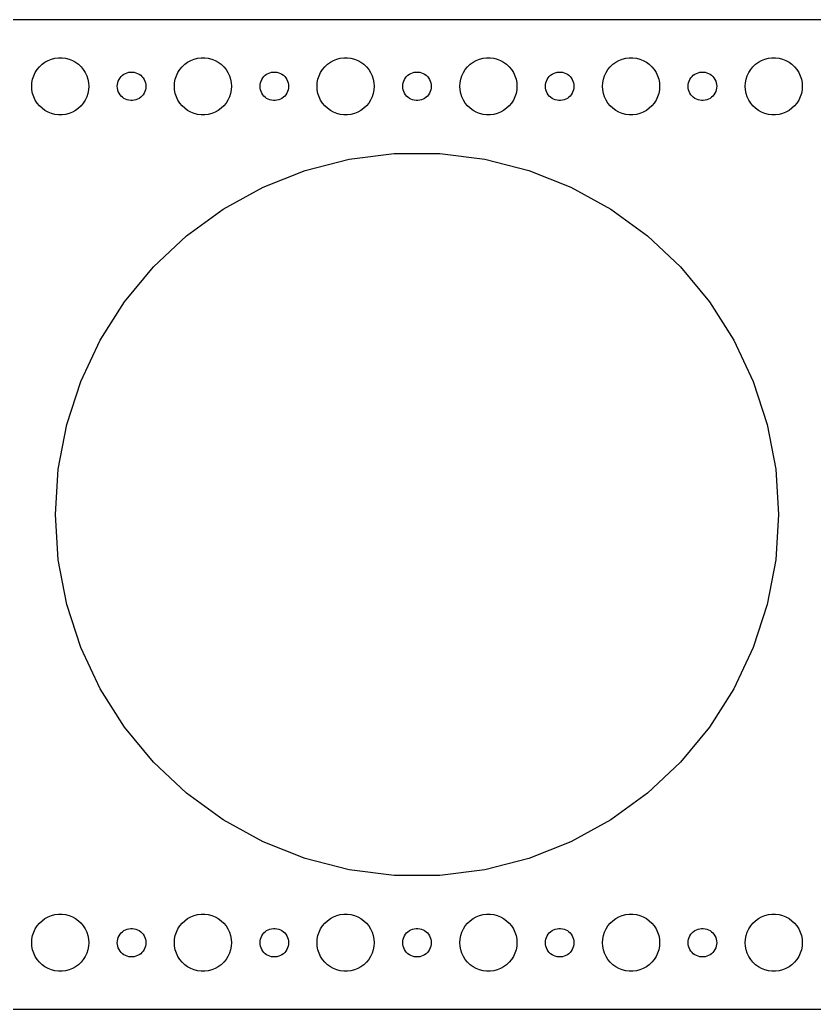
# Model space of a CAD drawing. Header units: metres. Extents: x -210 to 210, y -52 to 52.
# Drawn here: x -41.8 to 41.8, y -52 to 52 of the extents above; entities that cross this region are included whole.
import ezdxf

# ---------------------------------------------------------------- set-up
doc = ezdxf.new("R2010")
doc.units = ezdxf.units.M

msp = doc.modelspace()

# ---------------------------------------------------------------- linework, layer by layer
for p, q in [((204.814, 51.9901), (-204.814, 51.9901)), ((-38.7773, 47.7145), (-38.427, 47.8532)), ((-38.427, 47.8532), (-38.0621, 47.9469)), ((-38.0621, 47.9469), (-37.6884, 47.9941)), ((-37.6884, 47.9941), (-37.3116, 47.9941)), ((-37.3116, 47.9941), (-36.9379, 47.9469)), ((-36.9379, 47.9469), (-36.5729, 47.8532)), ((-36.5729, 47.8532), (-36.2227, 47.7145)), ((-23.7773, 47.7145), (-23.427, 47.8532)), ((-23.427, 47.8532), (-23.0621, 47.9469)), ((-23.0621, 47.9469), (-22.6884, 47.9941)), ((-22.6884, 47.9941), (-22.3116, 47.9941)), ((-22.3116, 47.9941), (-21.9379, 47.9469)), ((-21.9379, 47.9469), (-21.5729, 47.8532)), ((-21.5729, 47.8532), (-21.2227, 47.7145)), ((-8.77733, 47.7145), (-8.42705, 47.8532)), ((-8.42705, 47.8532), (-8.06213, 47.9469)), ((-8.06213, 47.9469), (-7.68837, 47.9941)), ((-7.68837, 47.9941), (-7.31161, 47.9941)), ((-7.31161, 47.9941), (-6.93785, 47.9469)), ((-6.93785, 47.9469), (-6.57294, 47.8532)), ((-6.57294, 47.8532), (-6.22266, 47.7145)), ((6.22266, 47.7145), (6.57294, 47.8532)), ((6.57294, 47.8532), (6.93785, 47.9469)), ((6.93785, 47.9469), (7.31161, 47.9941)), ((7.31161, 47.9941), (7.68837, 47.9941)), ((7.68837, 47.9941), (8.06213, 47.9469)), ((8.06213, 47.9469), (8.42705, 47.8532)), ((8.42705, 47.8532), (8.77733, 47.7145)), ((21.2227, 47.7145), (21.5729, 47.8532)), ((21.5729, 47.8532), (21.9379, 47.9469)), ((21.9379, 47.9469), (22.3116, 47.9941)), ((22.3116, 47.9941), (22.6884, 47.9941)), ((22.6884, 47.9941), (23.0621, 47.9469)), ((23.0621, 47.9469), (23.427, 47.8532)), ((23.427, 47.8532), (23.7773, 47.7145)), ((36.2227, 47.7145), (36.5729, 47.8532)), ((36.5729, 47.8532), (36.9379, 47.9469)), ((36.9379, 47.9469), (37.3116, 47.9941)), ((37.3116, 47.9941), (37.6884, 47.9941)), ((37.6884, 47.9941), (38.0621, 47.9469)), ((38.0621, 47.9469), (38.427, 47.8532)), ((38.427, 47.8532), (38.7773, 47.7145)), ((-39.927, 46.7634), (-39.6869, 47.0536)), ((-39.6869, 47.0536), (-39.4123, 47.3115)), ((-39.4123, 47.3115), (-39.1075, 47.533)), ((-39.1075, 47.533), (-38.7773, 47.7145)), ((-36.2227, 47.7145), (-35.8925, 47.533)), ((-35.8925, 47.533), (-35.5877, 47.3115)), ((-35.5877, 47.3115), (-35.3131, 47.0536)), ((-35.3131, 47.0536), (-35.0729, 46.7634)), ((-24.927, 46.7634), (-24.6869, 47.0536)), ((-24.6869, 47.0536), (-24.4123, 47.3115)), ((-24.4123, 47.3115), (-24.1075, 47.533)), ((-24.1075, 47.533), (-23.7773, 47.7145)), ((-21.2227, 47.7145), (-20.8925, 47.533)), ((-20.8925, 47.533), (-20.5877, 47.3115)), ((-20.5877, 47.3115), (-20.3131, 47.0536)), ((-20.3131, 47.0536), (-20.0729, 46.7634)), ((-9.92705, 46.7634), (-9.6869, 47.0536)), ((-9.6869, 47.0536), (-9.41226, 47.3115)), ((-9.41226, 47.3115), (-9.10747, 47.533)), ((-9.10747, 47.533), (-8.77733, 47.7145)), ((-6.22266, 47.7145), (-5.89252, 47.533)), ((-5.89252, 47.533), (-5.58772, 47.3115)), ((-5.58772, 47.3115), (-5.31308, 47.0536)), ((-5.31308, 47.0536), (-5.07294, 46.7634)), ((5.07294, 46.7634), (5.31308, 47.0536)), ((5.31308, 47.0536), (5.58772, 47.3115)), ((5.58772, 47.3115), (5.89252, 47.533)), ((5.89252, 47.533), (6.22266, 47.7145)), ((8.77733, 47.7145), (9.10747, 47.533)), ((9.10747, 47.533), (9.41226, 47.3115)), ((9.41226, 47.3115), (9.6869, 47.0536)), ((9.6869, 47.0536), (9.92705, 46.7634)), ((20.0729, 46.7634), (20.3131, 47.0536)), ((20.3131, 47.0536), (20.5877, 47.3115)), ((20.5877, 47.3115), (20.8925, 47.533)), ((20.8925, 47.533), (21.2227, 47.7145)), ((23.7773, 47.7145), (24.1075, 47.533)), ((24.1075, 47.533), (24.4123, 47.3115)), ((24.4123, 47.3115), (24.6869, 47.0536)), ((24.6869, 47.0536), (24.927, 46.7634)), ((35.0729, 46.7634), (35.3131, 47.0536)), ((35.3131, 47.0536), (35.5877, 47.3115)), ((35.5877, 47.3115), (35.8925, 47.533)), ((35.8925, 47.533), (36.2227, 47.7145)), ((38.7773, 47.7145), (39.1075, 47.533)), ((39.1075, 47.533), (39.4123, 47.3115)), ((39.4123, 47.3115), (39.6869, 47.0536)), ((39.6869, 47.0536), (39.927, 46.7634)), ((-40.4057, 45.7461), (-40.2893, 46.1044)), ((-40.2893, 46.1044), (-40.1289, 46.4453)), ((-40.1289, 46.4453), (-39.927, 46.7634)), ((-35.0729, 46.7634), (-34.8711, 46.4453)), ((-34.8711, 46.4453), (-34.7107, 46.1044)), ((-34.7107, 46.1044), (-34.5942, 45.7461)), ((-31.3145, 45.7226), (-31.2135, 45.8817)), ((-31.2135, 45.8817), (-31.0934, 46.0268)), ((-31.0934, 46.0268), (-30.9561, 46.1558)), ((-30.9561, 46.1558), (-30.8037, 46.2665)), ((-30.8037, 46.2665), (-30.6387, 46.3572)), ((-30.6387, 46.3572), (-30.4635, 46.4266)), ((-30.4635, 46.4266), (-30.2811, 46.4734)), ((-30.2811, 46.4734), (-30.0942, 46.497)), ((-30.0942, 46.497), (-29.9058, 46.497)), ((-29.9058, 46.497), (-29.7189, 46.4734)), ((-29.7189, 46.4734), (-29.5365, 46.4266)), ((-29.5365, 46.4266), (-29.3613, 46.3572)), ((-29.3613, 46.3572), (-29.1963, 46.2665)), ((-29.1963, 46.2665), (-29.0439, 46.1558)), ((-29.0439, 46.1558), (-28.9065, 46.0268)), ((-28.9065, 46.0268), (-28.7865, 45.8817)), ((-28.7865, 45.8817), (-28.6855, 45.7226)), ((-25.4057, 45.7461), (-25.2893, 46.1044)), ((-25.2893, 46.1044), (-25.1289, 46.4453)), ((-25.1289, 46.4453), (-24.927, 46.7634)), ((-20.0729, 46.7634), (-19.8711, 46.4453)), ((-19.8711, 46.4453), (-19.7107, 46.1044)), ((-19.7107, 46.1044), (-19.5942, 45.7461)), ((-16.3145, 45.7226), (-16.2135, 45.8817)), ((-16.2135, 45.8817), (-16.0934, 46.0268)), ((-16.0934, 46.0268), (-15.9561, 46.1558)), ((-15.9561, 46.1558), (-15.8037, 46.2665)), ((-15.8037, 46.2665), (-15.6387, 46.3572)), ((-15.6387, 46.3572), (-15.4635, 46.4266)), ((-15.4635, 46.4266), (-15.2811, 46.4734)), ((-15.2811, 46.4734), (-15.0942, 46.497)), ((-15.0942, 46.497), (-14.9058, 46.497)), ((-14.9058, 46.497), (-14.7189, 46.4734)), ((-14.7189, 46.4734), (-14.5365, 46.4266)), ((-14.5365, 46.4266), (-14.3613, 46.3572)), ((-14.3613, 46.3572), (-14.1963, 46.2665)), ((-14.1963, 46.2665), (-14.0439, 46.1558)), ((-14.0439, 46.1558), (-13.9065, 46.0268)), ((-13.9065, 46.0268), (-13.7865, 45.8817)), ((-13.7865, 45.8817), (-13.6855, 45.7226)), ((-10.4057, 45.7461), (-10.2893, 46.1044)), ((-10.2893, 46.1044), (-10.1289, 46.4453)), ((-10.1289, 46.4453), (-9.92705, 46.7634)), ((-5.07294, 46.7634), (-4.87108, 46.4453)), ((-4.87108, 46.4453), (-4.71066, 46.1044)), ((-4.71066, 46.1044), (-4.59424, 45.7461)), ((-1.31445, 45.7226), (-1.21352, 45.8817)), ((-1.21352, 45.8817), (-1.09344, 46.0268)), ((-1.09344, 46.0268), (-0.95613, 46.1558)), ((-0.95613, 46.1558), (-0.80373, 46.2665)), ((-0.80373, 46.2665), (-0.63866, 46.3572)), ((-0.63866, 46.3572), (-0.46352, 46.4266)), ((-0.46352, 46.4266), (-0.28107, 46.4734)), ((-0.28107, 46.4734), (-0.09418, 46.497)), ((-0.09418, 46.497), (0.09418, 46.497)), ((0.09418, 46.497), (0.28107, 46.4734)), ((0.28107, 46.4734), (0.46352, 46.4266)), ((0.46352, 46.4266), (0.63866, 46.3572)), ((0.63866, 46.3572), (0.80373, 46.2665)), ((0.80373, 46.2665), (0.95613, 46.1558)), ((0.95613, 46.1558), (1.09344, 46.0268)), ((1.09344, 46.0268), (1.21352, 45.8817)), ((1.21352, 45.8817), (1.31445, 45.7226)), ((4.59424, 45.7461), (4.71066, 46.1044)), ((4.71066, 46.1044), (4.87108, 46.4453)), ((4.87108, 46.4453), (5.07294, 46.7634)), ((9.92705, 46.7634), (10.1289, 46.4453)), ((10.1289, 46.4453), (10.2893, 46.1044)), ((10.2893, 46.1044), (10.4057, 45.7461)), ((13.6855, 45.7226), (13.7865, 45.8817)), ((13.7865, 45.8817), (13.9065, 46.0268)), ((13.9065, 46.0268), (14.0439, 46.1558)), ((14.0439, 46.1558), (14.1963, 46.2665)), ((14.1963, 46.2665), (14.3613, 46.3572)), ((14.3613, 46.3572), (14.5365, 46.4266)), ((14.5365, 46.4266), (14.7189, 46.4734)), ((14.7189, 46.4734), (14.9058, 46.497)), ((14.9058, 46.497), (15.0942, 46.497)), ((15.0942, 46.497), (15.2811, 46.4734)), ((15.2811, 46.4734), (15.4635, 46.4266)), ((15.4635, 46.4266), (15.6387, 46.3572)), ((15.6387, 46.3572), (15.8037, 46.2665)), ((15.8037, 46.2665), (15.9561, 46.1558)), ((15.9561, 46.1558), (16.0934, 46.0268)), ((16.0934, 46.0268), (16.2135, 45.8817)), ((16.2135, 45.8817), (16.3145, 45.7226)), ((19.5942, 45.7461), (19.7107, 46.1044)), ((19.7107, 46.1044), (19.8711, 46.4453)), ((19.8711, 46.4453), (20.0729, 46.7634)), ((24.927, 46.7634), (25.1289, 46.4453)), ((25.1289, 46.4453), (25.2893, 46.1044)), ((25.2893, 46.1044), (25.4057, 45.7461)), ((28.6855, 45.7226), (28.7865, 45.8817)), ((28.7865, 45.8817), (28.9065, 46.0268)), ((28.9065, 46.0268), (29.0439, 46.1558)), ((29.0439, 46.1558), (29.1963, 46.2665)), ((29.1963, 46.2665), (29.3613, 46.3572)), ((29.3613, 46.3572), (29.5365, 46.4266)), ((29.5365, 46.4266), (29.7189, 46.4734)), ((29.7189, 46.4734), (29.9058, 46.497)), ((29.9058, 46.497), (30.0942, 46.497)), ((30.0942, 46.497), (30.2811, 46.4734)), ((30.2811, 46.4734), (30.4635, 46.4266)), ((30.4635, 46.4266), (30.6387, 46.3572)), ((30.6387, 46.3572), (30.8037, 46.2665)), ((30.8037, 46.2665), (30.9561, 46.1558)), ((30.9561, 46.1558), (31.0934, 46.0268)), ((31.0934, 46.0268), (31.2135, 45.8817)), ((31.2135, 45.8817), (31.3145, 45.7226)), ((34.5942, 45.7461), (34.7107, 46.1044)), ((34.7107, 46.1044), (34.8711, 46.4453)), ((34.8711, 46.4453), (35.0729, 46.7634)), ((39.927, 46.7634), (40.1289, 46.4453)), ((40.1289, 46.4453), (40.2893, 46.1044)), ((40.2893, 46.1044), (40.4057, 45.7461)), ((-40.5, 45), (-40.4763, 45.376)), ((-40.4763, 44.624), (-40.5, 45)), ((-40.4763, 45.376), (-40.4057, 45.7461)), ((-34.5942, 45.7461), (-34.5237, 45.376)), ((-34.5237, 45.376), (-34.5, 45)), ((-34.5, 45), (-34.5237, 44.624)), ((-31.5, 45), (-31.4882, 45.188)), ((-31.4882, 44.812), (-31.5, 45)), ((-31.4882, 45.188), (-31.4529, 45.373)), ((-31.4529, 44.627), (-31.4882, 44.812)), ((-31.4529, 45.373), (-31.3947, 45.5522)), ((-31.3947, 45.5522), (-31.3145, 45.7226)), ((-28.6855, 45.7226), (-28.6053, 45.5522)), ((-28.6053, 45.5522), (-28.5471, 45.373)), ((-28.5471, 45.373), (-28.5118, 45.188)), ((-28.5118, 44.812), (-28.5471, 44.627)), ((-28.5118, 45.188), (-28.5, 45)), ((-28.5, 45), (-28.5118, 44.812)), ((-25.5, 45), (-25.4763, 45.376)), ((-25.4763, 44.624), (-25.5, 45)), ((-25.4763, 45.376), (-25.4057, 45.7461)), ((-19.5942, 45.7461), (-19.5237, 45.376)), ((-19.5237, 45.376), (-19.5, 45)), ((-19.5, 45), (-19.5237, 44.624)), ((-16.5, 45), (-16.4882, 45.188)), ((-16.4882, 44.812), (-16.5, 45)), ((-16.4882, 45.188), (-16.4529, 45.373)), ((-16.4529, 44.627), (-16.4882, 44.812)), ((-16.4529, 45.373), (-16.3947, 45.5522)), ((-16.3947, 45.5522), (-16.3145, 45.7226)), ((-13.6855, 45.7226), (-13.6053, 45.5522)), ((-13.6053, 45.5522), (-13.5471, 45.373)), ((-13.5471, 45.373), (-13.5118, 45.188)), ((-13.5118, 44.812), (-13.5471, 44.627)), ((-13.5118, 45.188), (-13.5, 45)), ((-13.5, 45), (-13.5118, 44.812)), ((-10.5, 45), (-10.4763, 45.376)), ((-10.4763, 44.624), (-10.5, 45)), ((-10.4763, 45.376), (-10.4057, 45.7461)), ((-4.59424, 45.7461), (-4.52365, 45.376)), ((-4.52365, 45.376), (-4.5, 45)), ((-4.5, 45), (-4.52365, 44.624)), ((-1.5, 45), (-1.48816, 45.188)), ((-1.48816, 44.812), (-1.5, 45)), ((-1.48816, 45.188), (-1.45287, 45.373)), ((-1.45287, 44.627), (-1.48816, 44.812)), ((-1.45287, 45.373), (-1.39465, 45.5522)), ((-1.39465, 45.5522), (-1.31445, 45.7226)), ((1.31445, 45.7226), (1.39465, 45.5522)), ((1.39465, 45.5522), (1.45287, 45.373)), ((1.45287, 45.373), (1.48816, 45.188)), ((1.48816, 44.812), (1.45287, 44.627)), ((1.48816, 45.188), (1.5, 45)), ((1.5, 45), (1.48816, 44.812)), ((4.5, 45), (4.52365, 45.376)), ((4.52365, 44.624), (4.5, 45)), ((4.52365, 45.376), (4.59424, 45.7461)), ((10.4057, 45.7461), (10.4763, 45.376)), ((10.4763, 45.376), (10.5, 45)), ((10.5, 45), (10.4763, 44.624)), ((13.5, 45), (13.5118, 45.188)), ((13.5118, 44.812), (13.5, 45)), ((13.5118, 45.188), (13.5471, 45.373)), ((13.5471, 44.627), (13.5118, 44.812)), ((13.5471, 45.373), (13.6053, 45.5522)), ((13.6053, 45.5522), (13.6855, 45.7226)), ((16.3145, 45.7226), (16.3947, 45.5522)), ((16.3947, 45.5522), (16.4529, 45.373)), ((16.4529, 45.373), (16.4882, 45.188)), ((16.4882, 44.812), (16.4529, 44.627)), ((16.4882, 45.188), (16.5, 45)), ((16.5, 45), (16.4882, 44.812)), ((19.5, 45), (19.5237, 45.376)), ((19.5237, 44.624), (19.5, 45)), ((19.5237, 45.376), (19.5942, 45.7461)), ((25.4057, 45.7461), (25.4763, 45.376)), ((25.4763, 45.376), (25.5, 45)), ((25.5, 45), (25.4763, 44.624)), ((28.5, 45), (28.5118, 45.188)), ((28.5118, 44.812), (28.5, 45)), ((28.5118, 45.188), (28.5471, 45.373)), ((28.5471, 44.627), (28.5118, 44.812)), ((28.5471, 45.373), (28.6053, 45.5522)), ((28.6053, 45.5522), (28.6855, 45.7226)), ((31.3145, 45.7226), (31.3947, 45.5522)), ((31.3947, 45.5522), (31.4529, 45.373)), ((31.4529, 45.373), (31.4882, 45.188)), ((31.4882, 44.812), (31.4529, 44.627)), ((31.4882, 45.188), (31.5, 45)), ((31.5, 45), (31.4882, 44.812)), ((34.5, 45), (34.5237, 45.376)), ((34.5237, 44.624), (34.5, 45)), ((34.5237, 45.376), (34.5942, 45.7461)), ((40.4057, 45.7461), (40.4763, 45.376)), ((40.4763, 45.376), (40.5, 45)), ((40.5, 45), (40.4763, 44.624)), ((-40.4057, 44.2539), (-40.4763, 44.624)), ((-40.2893, 43.8956), (-40.4057, 44.2539)), ((-40.1289, 43.5547), (-40.2893, 43.8956)), ((-34.7107, 43.8956), (-34.8711, 43.5547)), ((-34.5942, 44.2539), (-34.7107, 43.8956)), ((-34.5237, 44.624), (-34.5942, 44.2539)), ((-31.3947, 44.4478), (-31.4529, 44.627)), ((-31.3145, 44.2774), (-31.3947, 44.4478)), ((-31.2135, 44.1183), (-31.3145, 44.2774)), ((-31.0934, 43.9732), (-31.2135, 44.1183)), ((-30.9561, 43.8442), (-31.0934, 43.9732)), ((-30.8037, 43.7335), (-30.9561, 43.8442)), ((-30.6387, 43.6428), (-30.8037, 43.7335)), ((-29.1963, 43.7335), (-29.3613, 43.6428)), ((-29.0439, 43.8442), (-29.1963, 43.7335)), ((-28.9065, 43.9732), (-29.0439, 43.8442)), ((-28.7865, 44.1183), (-28.9065, 43.9732)), ((-28.6855, 44.2774), (-28.7865, 44.1183)), ((-28.6053, 44.4478), (-28.6855, 44.2774)), ((-28.5471, 44.627), (-28.6053, 44.4478)), ((-25.4057, 44.2539), (-25.4763, 44.624)), ((-25.2893, 43.8956), (-25.4057, 44.2539)), ((-25.1289, 43.5547), (-25.2893, 43.8956)), ((-19.7107, 43.8956), (-19.8711, 43.5547)), ((-19.5942, 44.2539), (-19.7107, 43.8956)), ((-19.5237, 44.624), (-19.5942, 44.2539)), ((-16.3947, 44.4478), (-16.4529, 44.627)), ((-16.3145, 44.2774), (-16.3947, 44.4478)), ((-16.2135, 44.1183), (-16.3145, 44.2774)), ((-16.0934, 43.9732), (-16.2135, 44.1183)), ((-15.9561, 43.8442), (-16.0934, 43.9732)), ((-15.8037, 43.7335), (-15.9561, 43.8442)), ((-15.6387, 43.6428), (-15.8037, 43.7335)), ((-14.1963, 43.7335), (-14.3613, 43.6428)), ((-14.0439, 43.8442), (-14.1963, 43.7335)), ((-13.9065, 43.9732), (-14.0439, 43.8442)), ((-13.7865, 44.1183), (-13.9065, 43.9732)), ((-13.6855, 44.2774), (-13.7865, 44.1183)), ((-13.6053, 44.4478), (-13.6855, 44.2774)), ((-13.5471, 44.627), (-13.6053, 44.4478)), ((-10.4057, 44.2539), (-10.4763, 44.624)), ((-10.2893, 43.8956), (-10.4057, 44.2539)), ((-10.1289, 43.5547), (-10.2893, 43.8956)), ((-4.71066, 43.8956), (-4.87108, 43.5547)), ((-4.59424, 44.2539), (-4.71066, 43.8956)), ((-4.52365, 44.624), (-4.59424, 44.2539)), ((-1.39465, 44.4478), (-1.45287, 44.627)), ((-1.31445, 44.2774), (-1.39465, 44.4478)), ((-1.21352, 44.1183), (-1.31445, 44.2774)), ((-1.09344, 43.9732), (-1.21352, 44.1183)), ((-0.95613, 43.8442), (-1.09344, 43.9732)), ((-0.80373, 43.7335), (-0.95613, 43.8442)), ((-0.63866, 43.6428), (-0.80373, 43.7335)), ((0.80373, 43.7335), (0.63866, 43.6428)), ((0.95613, 43.8442), (0.80373, 43.7335)), ((1.09344, 43.9732), (0.95613, 43.8442)), ((1.21352, 44.1183), (1.09344, 43.9732)), ((1.31445, 44.2774), (1.21352, 44.1183)), ((1.39465, 44.4478), (1.31445, 44.2774)), ((1.45287, 44.627), (1.39465, 44.4478)), ((4.59424, 44.2539), (4.52365, 44.624)), ((4.71066, 43.8956), (4.59424, 44.2539)), ((4.87108, 43.5547), (4.71066, 43.8956)), ((10.2893, 43.8956), (10.1289, 43.5547)), ((10.4057, 44.2539), (10.2893, 43.8956)), ((10.4763, 44.624), (10.4057, 44.2539)), ((13.6053, 44.4478), (13.5471, 44.627)), ((13.6855, 44.2774), (13.6053, 44.4478)), ((13.7865, 44.1183), (13.6855, 44.2774)), ((13.9065, 43.9732), (13.7865, 44.1183)), ((14.0439, 43.8442), (13.9065, 43.9732)), ((14.1963, 43.7335), (14.0439, 43.8442)), ((14.3613, 43.6428), (14.1963, 43.7335)), ((15.8037, 43.7335), (15.6387, 43.6428)), ((15.9561, 43.8442), (15.8037, 43.7335)), ((16.0934, 43.9732), (15.9561, 43.8442)), ((16.2135, 44.1183), (16.0934, 43.9732)), ((16.3145, 44.2774), (16.2135, 44.1183)), ((16.3947, 44.4478), (16.3145, 44.2774)), ((16.4529, 44.627), (16.3947, 44.4478)), ((19.5942, 44.2539), (19.5237, 44.624)), ((19.7107, 43.8956), (19.5942, 44.2539)), ((19.8711, 43.5547), (19.7107, 43.8956)), ((25.2893, 43.8956), (25.1289, 43.5547)), ((25.4057, 44.2539), (25.2893, 43.8956)), ((25.4763, 44.624), (25.4057, 44.2539)), ((28.6053, 44.4478), (28.5471, 44.627)), ((28.6855, 44.2774), (28.6053, 44.4478)), ((28.7865, 44.1183), (28.6855, 44.2774)), ((28.9065, 43.9732), (28.7865, 44.1183)), ((29.0439, 43.8442), (28.9065, 43.9732)), ((29.1963, 43.7335), (29.0439, 43.8442)), ((29.3613, 43.6428), (29.1963, 43.7335)), ((30.8037, 43.7335), (30.6387, 43.6428)), ((30.9561, 43.8442), (30.8037, 43.7335)), ((31.0934, 43.9732), (30.9561, 43.8442)), ((31.2135, 44.1183), (31.0934, 43.9732)), ((31.3145, 44.2774), (31.2135, 44.1183)), ((31.3947, 44.4478), (31.3145, 44.2774)), ((31.4529, 44.627), (31.3947, 44.4478)), ((34.5942, 44.2539), (34.5237, 44.624)), ((34.7107, 43.8956), (34.5942, 44.2539)), ((34.8711, 43.5547), (34.7107, 43.8956)), ((40.2893, 43.8956), (40.1289, 43.5547)), ((40.4057, 44.2539), (40.2893, 43.8956)), ((40.4763, 44.624), (40.4057, 44.2539)), ((-39.927, 43.2366), (-40.1289, 43.5547)), ((-39.6869, 42.9464), (-39.927, 43.2366)), ((-39.4123, 42.6885), (-39.6869, 42.9464)), ((-39.1075, 42.467), (-39.4123, 42.6885)), ((-35.5877, 42.6885), (-35.8925, 42.467)), ((-35.3131, 42.9464), (-35.5877, 42.6885)), ((-35.0729, 43.2366), (-35.3131, 42.9464)), ((-34.8711, 43.5547), (-35.0729, 43.2366)), ((-30.4635, 43.5734), (-30.6387, 43.6428)), ((-30.2811, 43.5266), (-30.4635, 43.5734)), ((-30.0942, 43.503), (-30.2811, 43.5266)), ((-29.9058, 43.503), (-30.0942, 43.503)), ((-29.7189, 43.5266), (-29.9058, 43.503)), ((-29.5365, 43.5734), (-29.7189, 43.5266)), ((-29.3613, 43.6428), (-29.5365, 43.5734)), ((-24.927, 43.2366), (-25.1289, 43.5547)), ((-24.6869, 42.9464), (-24.927, 43.2366)), ((-24.4123, 42.6885), (-24.6869, 42.9464)), ((-24.1075, 42.467), (-24.4123, 42.6885)), ((-20.5877, 42.6885), (-20.8925, 42.467)), ((-20.3131, 42.9464), (-20.5877, 42.6885)), ((-20.0729, 43.2366), (-20.3131, 42.9464)), ((-19.8711, 43.5547), (-20.0729, 43.2366)), ((-15.4635, 43.5734), (-15.6387, 43.6428)), ((-15.2811, 43.5266), (-15.4635, 43.5734)), ((-15.0942, 43.503), (-15.2811, 43.5266)), ((-14.9058, 43.503), (-15.0942, 43.503)), ((-14.7189, 43.5266), (-14.9058, 43.503)), ((-14.5365, 43.5734), (-14.7189, 43.5266)), ((-14.3613, 43.6428), (-14.5365, 43.5734)), ((-9.92705, 43.2366), (-10.1289, 43.5547)), ((-9.6869, 42.9464), (-9.92705, 43.2366)), ((-9.41226, 42.6885), (-9.6869, 42.9464)), ((-9.10747, 42.467), (-9.41226, 42.6885)), ((-5.58772, 42.6885), (-5.89252, 42.467)), ((-5.31308, 42.9464), (-5.58772, 42.6885)), ((-5.07294, 43.2366), (-5.31308, 42.9464)), ((-4.87108, 43.5547), (-5.07294, 43.2366)), ((-0.46352, 43.5734), (-0.63866, 43.6428)), ((-0.28107, 43.5266), (-0.46352, 43.5734)), ((-0.09418, 43.503), (-0.28107, 43.5266)), ((0.09418, 43.503), (-0.09418, 43.503)), ((0.28107, 43.5266), (0.09418, 43.503)), ((0.46352, 43.5734), (0.28107, 43.5266)), ((0.63866, 43.6428), (0.46352, 43.5734)), ((5.07294, 43.2366), (4.87108, 43.5547)), ((5.31308, 42.9464), (5.07294, 43.2366)), ((5.58772, 42.6885), (5.31308, 42.9464)), ((5.89252, 42.467), (5.58772, 42.6885)), ((9.41226, 42.6885), (9.10747, 42.467)), ((9.6869, 42.9464), (9.41226, 42.6885)), ((9.92705, 43.2366), (9.6869, 42.9464)), ((10.1289, 43.5547), (9.92705, 43.2366)), ((14.5365, 43.5734), (14.3613, 43.6428)), ((14.7189, 43.5266), (14.5365, 43.5734)), ((14.9058, 43.503), (14.7189, 43.5266)), ((15.0942, 43.503), (14.9058, 43.503)), ((15.2811, 43.5266), (15.0942, 43.503)), ((15.4635, 43.5734), (15.2811, 43.5266)), ((15.6387, 43.6428), (15.4635, 43.5734)), ((20.0729, 43.2366), (19.8711, 43.5547)), ((20.3131, 42.9464), (20.0729, 43.2366)), ((20.5877, 42.6885), (20.3131, 42.9464)), ((20.8925, 42.467), (20.5877, 42.6885)), ((24.4123, 42.6885), (24.1075, 42.467)), ((24.6869, 42.9464), (24.4123, 42.6885)), ((24.927, 43.2366), (24.6869, 42.9464)), ((25.1289, 43.5547), (24.927, 43.2366)), ((29.5365, 43.5734), (29.3613, 43.6428)), ((29.7189, 43.5266), (29.5365, 43.5734)), ((29.9058, 43.503), (29.7189, 43.5266)), ((30.0942, 43.503), (29.9058, 43.503)), ((30.2811, 43.5266), (30.0942, 43.503)), ((30.4635, 43.5734), (30.2811, 43.5266)), ((30.6387, 43.6428), (30.4635, 43.5734)), ((35.0729, 43.2366), (34.8711, 43.5547)), ((35.3131, 42.9464), (35.0729, 43.2366)), ((35.5877, 42.6885), (35.3131, 42.9464)), ((35.8925, 42.467), (35.5877, 42.6885)), ((39.4123, 42.6885), (39.1075, 42.467)), ((39.6869, 42.9464), (39.4123, 42.6885)), ((39.927, 43.2366), (39.6869, 42.9464)), ((40.1289, 43.5547), (39.927, 43.2366)), ((-38.7773, 42.2855), (-39.1075, 42.467)), ((-38.427, 42.1468), (-38.7773, 42.2855)), ((-38.0621, 42.0531), (-38.427, 42.1468)), ((-37.6884, 42.0059), (-38.0621, 42.0531)), ((-37.3116, 42.0059), (-37.6884, 42.0059)), ((-36.9379, 42.0531), (-37.3116, 42.0059)), ((-36.5729, 42.1468), (-36.9379, 42.0531)), ((-36.2227, 42.2855), (-36.5729, 42.1468)), ((-35.8925, 42.467), (-36.2227, 42.2855)), ((-23.7773, 42.2855), (-24.1075, 42.467)), ((-23.427, 42.1468), (-23.7773, 42.2855)), ((-23.0621, 42.0531), (-23.427, 42.1468)), ((-22.6884, 42.0059), (-23.0621, 42.0531)), ((-22.3116, 42.0059), (-22.6884, 42.0059)), ((-21.9379, 42.0531), (-22.3116, 42.0059)), ((-21.5729, 42.1468), (-21.9379, 42.0531)), ((-21.2227, 42.2855), (-21.5729, 42.1468)), ((-20.8925, 42.467), (-21.2227, 42.2855)), ((-8.77733, 42.2855), (-9.10747, 42.467)), ((-8.42705, 42.1468), (-8.77733, 42.2855)), ((-8.06213, 42.0531), (-8.42705, 42.1468)), ((-7.68837, 42.0059), (-8.06213, 42.0531)), ((-7.31161, 42.0059), (-7.68837, 42.0059)), ((-6.93785, 42.0531), (-7.31161, 42.0059)), ((-6.57294, 42.1468), (-6.93785, 42.0531)), ((-6.22266, 42.2855), (-6.57294, 42.1468)), ((-5.89252, 42.467), (-6.22266, 42.2855)), ((6.22266, 42.2855), (5.89252, 42.467)), ((6.57294, 42.1468), (6.22266, 42.2855)), ((6.93785, 42.0531), (6.57294, 42.1468)), ((7.31161, 42.0059), (6.93785, 42.0531)), ((7.68837, 42.0059), (7.31161, 42.0059)), ((8.06213, 42.0531), (7.68837, 42.0059)), ((8.42705, 42.1468), (8.06213, 42.0531)), ((8.77733, 42.2855), (8.42705, 42.1468)), ((9.10747, 42.467), (8.77733, 42.2855)), ((21.2227, 42.2855), (20.8925, 42.467)), ((21.5729, 42.1468), (21.2227, 42.2855)), ((21.9379, 42.0531), (21.5729, 42.1468)), ((22.3116, 42.0059), (21.9379, 42.0531)), ((22.6884, 42.0059), (22.3116, 42.0059)), ((23.0621, 42.0531), (22.6884, 42.0059)), ((23.427, 42.1468), (23.0621, 42.0531)), ((23.7773, 42.2855), (23.427, 42.1468)), ((24.1075, 42.467), (23.7773, 42.2855)), ((36.2227, 42.2855), (35.8925, 42.467)), ((36.5729, 42.1468), (36.2227, 42.2855)), ((36.9379, 42.0531), (36.5729, 42.1468)), ((37.3116, 42.0059), (36.9379, 42.0531)), ((37.6884, 42.0059), (37.3116, 42.0059)), ((38.0621, 42.0531), (37.6884, 42.0059)), ((38.427, 42.1468), (38.0621, 42.0531)), ((38.7773, 42.2855), (38.427, 42.1468)), ((39.1075, 42.467), (38.7773, 42.2855)), ((-7.12048, 37.3269), (-2.38603, 37.925)), ((-2.38603, 37.925), (2.38603, 37.925)), ((2.38603, 37.925), (7.12048, 37.3269)), ((-11.7426, 36.1401), (-7.12048, 37.3269)), ((7.12048, 37.3269), (11.7426, 36.1401)), ((-16.1796, 34.3834), (-11.7426, 36.1401)), ((11.7426, 36.1401), (16.1796, 34.3834)), ((-20.3614, 32.0845), (-16.1796, 34.3834)), ((16.1796, 34.3834), (20.3614, 32.0845)), ((-24.2221, 29.2795), (-20.3614, 32.0845)), ((20.3614, 32.0845), (24.2221, 29.2795)), ((-27.7008, 26.0128), (-24.2221, 29.2795)), ((24.2221, 29.2795), (27.7008, 26.0128)), ((-30.7426, 22.3358), (-27.7008, 26.0128)), ((27.7008, 26.0128), (30.7426, 22.3358)), ((-33.2997, 18.3066), (-30.7426, 22.3358)), ((30.7426, 22.3358), (33.2997, 18.3066)), ((-35.3315, 13.9887), (-33.2997, 18.3066)), ((33.2997, 18.3066), (35.3315, 13.9887)), ((-36.8062, 9.45021), (-35.3315, 13.9887)), ((35.3315, 13.9887), (36.8062, 9.45021)), ((-37.7003, 4.76265), (-36.8062, 9.45021)), ((36.8062, 9.45021), (37.7003, 4.76265)), ((-38, 0), (-37.7003, 4.76265)), ((37.7003, 4.76265), (38, 0)), ((-37.7003, -4.76265), (-38, 0)), ((38, 0), (37.7003, -4.76265)), ((-36.8062, -9.45021), (-37.7003, -4.76265)), ((37.7003, -4.76265), (36.8062, -9.45021)), ((-35.3315, -13.9887), (-36.8062, -9.45021)), ((36.8062, -9.45021), (35.3315, -13.9887)), ((-33.2997, -18.3066), (-35.3315, -13.9887)), ((35.3315, -13.9887), (33.2997, -18.3066)), ((-30.7426, -22.3358), (-33.2997, -18.3066)), ((33.2997, -18.3066), (30.7426, -22.3358)), ((-27.7008, -26.0128), (-30.7426, -22.3358)), ((30.7426, -22.3358), (27.7008, -26.0128)), ((-24.2221, -29.2795), (-27.7008, -26.0128)), ((27.7008, -26.0128), (24.2221, -29.2795)), ((-20.3614, -32.0845), (-24.2221, -29.2795)), ((24.2221, -29.2795), (20.3614, -32.0845)), ((-16.1796, -34.3834), (-20.3614, -32.0845)), ((20.3614, -32.0845), (16.1796, -34.3834)), ((-11.7426, -36.1401), (-16.1796, -34.3834)), ((16.1796, -34.3834), (11.7426, -36.1401)), ((-7.12048, -37.3269), (-11.7426, -36.1401)), ((11.7426, -36.1401), (7.12048, -37.3269)), ((-2.38603, -37.925), (-7.12048, -37.3269)), ((7.12048, -37.3269), (2.38603, -37.925)), ((2.38603, -37.925), (-2.38603, -37.925)), ((-39.4123, -42.6885), (-39.1075, -42.467)), ((-39.1075, -42.467), (-38.7773, -42.2855)), ((-38.7773, -42.2855), (-38.427, -42.1468)), ((-38.427, -42.1468), (-38.0621, -42.0531)), ((-38.0621, -42.0531), (-37.6884, -42.0059)), ((-37.6884, -42.0059), (-37.3116, -42.0059)), ((-37.3116, -42.0059), (-36.9379, -42.0531)), ((-36.9379, -42.0531), (-36.5729, -42.1468)), ((-36.5729, -42.1468), (-36.2227, -42.2855)), ((-36.2227, -42.2855), (-35.8925, -42.467)), ((-35.8925, -42.467), (-35.5877, -42.6885)), ((-24.4123, -42.6885), (-24.1075, -42.467)), ((-24.1075, -42.467), (-23.7773, -42.2855)), ((-23.7773, -42.2855), (-23.427, -42.1468)), ((-23.427, -42.1468), (-23.0621, -42.0531)), ((-23.0621, -42.0531), (-22.6884, -42.0059)), ((-22.6884, -42.0059), (-22.3116, -42.0059)), ((-22.3116, -42.0059), (-21.9379, -42.0531)), ((-21.9379, -42.0531), (-21.5729, -42.1468)), ((-21.5729, -42.1468), (-21.2227, -42.2855)), ((-21.2227, -42.2855), (-20.8925, -42.467)), ((-20.8925, -42.467), (-20.5877, -42.6885)), ((-9.41226, -42.6885), (-9.10747, -42.467)), ((-9.10747, -42.467), (-8.77733, -42.2855)), ((-8.77733, -42.2855), (-8.42705, -42.1468)), ((-8.42705, -42.1468), (-8.06213, -42.0531)), ((-8.06213, -42.0531), (-7.68837, -42.0059)), ((-7.68837, -42.0059), (-7.31161, -42.0059)), ((-7.31161, -42.0059), (-6.93785, -42.0531)), ((-6.93785, -42.0531), (-6.57294, -42.1468)), ((-6.57294, -42.1468), (-6.22266, -42.2855)), ((-6.22266, -42.2855), (-5.89252, -42.467)), ((-5.89252, -42.467), (-5.58772, -42.6885)), ((5.58772, -42.6885), (5.89252, -42.467)), ((5.89252, -42.467), (6.22266, -42.2855)), ((6.22266, -42.2855), (6.57294, -42.1468)), ((6.57294, -42.1468), (6.93785, -42.0531)), ((6.93785, -42.0531), (7.31161, -42.0059)), ((7.31161, -42.0059), (7.68837, -42.0059)), ((7.68837, -42.0059), (8.06213, -42.0531)), ((8.06213, -42.0531), (8.42705, -42.1468)), ((8.42705, -42.1468), (8.77733, -42.2855)), ((8.77733, -42.2855), (9.10747, -42.467)), ((9.10747, -42.467), (9.41226, -42.6885)), ((20.5877, -42.6885), (20.8925, -42.467)), ((20.8925, -42.467), (21.2227, -42.2855)), ((21.2227, -42.2855), (21.5729, -42.1468)), ((21.5729, -42.1468), (21.9379, -42.0531)), ((21.9379, -42.0531), (22.3116, -42.0059)), ((22.3116, -42.0059), (22.6884, -42.0059)), ((22.6884, -42.0059), (23.0621, -42.0531)), ((23.0621, -42.0531), (23.427, -42.1468)), ((23.427, -42.1468), (23.7773, -42.2855)), ((23.7773, -42.2855), (24.1075, -42.467)), ((24.1075, -42.467), (24.4123, -42.6885)), ((35.5877, -42.6885), (35.8925, -42.467)), ((35.8925, -42.467), (36.2227, -42.2855)), ((36.2227, -42.2855), (36.5729, -42.1468)), ((36.5729, -42.1468), (36.9379, -42.0531)), ((36.9379, -42.0531), (37.3116, -42.0059)), ((37.3116, -42.0059), (37.6884, -42.0059)), ((37.6884, -42.0059), (38.0621, -42.0531)), ((38.0621, -42.0531), (38.427, -42.1468)), ((38.427, -42.1468), (38.7773, -42.2855)), ((38.7773, -42.2855), (39.1075, -42.467)), ((39.1075, -42.467), (39.4123, -42.6885)), ((-40.2893, -43.8956), (-40.1289, -43.5547)), ((-40.1289, -43.5547), (-39.927, -43.2366)), ((-39.927, -43.2366), (-39.6869, -42.9464)), ((-39.6869, -42.9464), (-39.4123, -42.6885)), ((-35.5877, -42.6885), (-35.3131, -42.9464)), ((-35.3131, -42.9464), (-35.0729, -43.2366)), ((-35.0729, -43.2366), (-34.8711, -43.5547)), ((-34.8711, -43.5547), (-34.7107, -43.8956)), ((-30.8037, -43.7335), (-30.6387, -43.6428)), ((-30.6387, -43.6428), (-30.4635, -43.5734)), ((-30.4635, -43.5734), (-30.2811, -43.5266)), ((-30.2811, -43.5266), (-30.0942, -43.503)), ((-30.0942, -43.503), (-29.9058, -43.503)), ((-29.9058, -43.503), (-29.7189, -43.5266)), ((-29.7189, -43.5266), (-29.5365, -43.5734)), ((-29.5365, -43.5734), (-29.3613, -43.6428)), ((-29.3613, -43.6428), (-29.1963, -43.7335)), ((-25.2893, -43.8956), (-25.1289, -43.5547)), ((-25.1289, -43.5547), (-24.927, -43.2366)), ((-24.927, -43.2366), (-24.6869, -42.9464)), ((-24.6869, -42.9464), (-24.4123, -42.6885)), ((-20.5877, -42.6885), (-20.3131, -42.9464)), ((-20.3131, -42.9464), (-20.0729, -43.2366)), ((-20.0729, -43.2366), (-19.8711, -43.5547)), ((-19.8711, -43.5547), (-19.7107, -43.8956)), ((-15.8037, -43.7335), (-15.6387, -43.6428)), ((-15.6387, -43.6428), (-15.4635, -43.5734)), ((-15.4635, -43.5734), (-15.2811, -43.5266)), ((-15.2811, -43.5266), (-15.0942, -43.503)), ((-15.0942, -43.503), (-14.9058, -43.503)), ((-14.9058, -43.503), (-14.7189, -43.5266)), ((-14.7189, -43.5266), (-14.5365, -43.5734)), ((-14.5365, -43.5734), (-14.3613, -43.6428)), ((-14.3613, -43.6428), (-14.1963, -43.7335)), ((-10.2893, -43.8956), (-10.1289, -43.5547)), ((-10.1289, -43.5547), (-9.92705, -43.2366)), ((-9.92705, -43.2366), (-9.6869, -42.9464)), ((-9.6869, -42.9464), (-9.41226, -42.6885)), ((-5.58772, -42.6885), (-5.31308, -42.9464)), ((-5.31308, -42.9464), (-5.07294, -43.2366)), ((-5.07294, -43.2366), (-4.87108, -43.5547)), ((-4.87108, -43.5547), (-4.71066, -43.8956)), ((-0.80373, -43.7335), (-0.63866, -43.6428)), ((-0.63866, -43.6428), (-0.46352, -43.5734)), ((-0.46352, -43.5734), (-0.28107, -43.5266)), ((-0.28107, -43.5266), (-0.09418, -43.503)), ((-0.09418, -43.503), (0.09418, -43.503)), ((0.09418, -43.503), (0.28107, -43.5266)), ((0.28107, -43.5266), (0.46352, -43.5734)), ((0.46352, -43.5734), (0.63866, -43.6428)), ((0.63866, -43.6428), (0.80373, -43.7335)), ((4.71066, -43.8956), (4.87108, -43.5547)), ((4.87108, -43.5547), (5.07294, -43.2366)), ((5.07294, -43.2366), (5.31308, -42.9464)), ((5.31308, -42.9464), (5.58772, -42.6885)), ((9.41226, -42.6885), (9.6869, -42.9464)), ((9.6869, -42.9464), (9.92705, -43.2366)), ((9.92705, -43.2366), (10.1289, -43.5547)), ((10.1289, -43.5547), (10.2893, -43.8956)), ((14.1963, -43.7335), (14.3613, -43.6428)), ((14.3613, -43.6428), (14.5365, -43.5734)), ((14.5365, -43.5734), (14.7189, -43.5266)), ((14.7189, -43.5266), (14.9058, -43.503)), ((14.9058, -43.503), (15.0942, -43.503)), ((15.0942, -43.503), (15.2811, -43.5266)), ((15.2811, -43.5266), (15.4635, -43.5734)), ((15.4635, -43.5734), (15.6387, -43.6428)), ((15.6387, -43.6428), (15.8037, -43.7335)), ((19.7107, -43.8956), (19.8711, -43.5547)), ((19.8711, -43.5547), (20.0729, -43.2366)), ((20.0729, -43.2366), (20.3131, -42.9464)), ((20.3131, -42.9464), (20.5877, -42.6885)), ((24.4123, -42.6885), (24.6869, -42.9464)), ((24.6869, -42.9464), (24.927, -43.2366)), ((24.927, -43.2366), (25.1289, -43.5547)), ((25.1289, -43.5547), (25.2893, -43.8956)), ((29.1963, -43.7335), (29.3613, -43.6428)), ((29.3613, -43.6428), (29.5365, -43.5734)), ((29.5365, -43.5734), (29.7189, -43.5266)), ((29.7189, -43.5266), (29.9058, -43.503)), ((29.9058, -43.503), (30.0942, -43.503)), ((30.0942, -43.503), (30.2811, -43.5266)), ((30.2811, -43.5266), (30.4635, -43.5734)), ((30.4635, -43.5734), (30.6387, -43.6428)), ((30.6387, -43.6428), (30.8037, -43.7335)), ((34.7107, -43.8956), (34.8711, -43.5547)), ((34.8711, -43.5547), (35.0729, -43.2366)), ((35.0729, -43.2366), (35.3131, -42.9464)), ((35.3131, -42.9464), (35.5877, -42.6885)), ((39.4123, -42.6885), (39.6869, -42.9464)), ((39.6869, -42.9464), (39.927, -43.2366)), ((39.927, -43.2366), (40.1289, -43.5547)), ((40.1289, -43.5547), (40.2893, -43.8956)), ((-40.5, -45), (-40.4763, -44.624)), ((-40.4763, -44.624), (-40.4057, -44.2539)), ((-40.4057, -44.2539), (-40.2893, -43.8956)), ((-34.7107, -43.8956), (-34.5942, -44.2539)), ((-34.5942, -44.2539), (-34.5237, -44.624)), ((-34.5237, -44.624), (-34.5, -45)), ((-31.4882, -44.812), (-31.4529, -44.627)), ((-31.4529, -44.627), (-31.3947, -44.4478)), ((-31.3947, -44.4478), (-31.3145, -44.2774)), ((-31.3145, -44.2774), (-31.2135, -44.1183)), ((-31.2135, -44.1183), (-31.0934, -43.9732)), ((-31.0934, -43.9732), (-30.9561, -43.8442)), ((-30.9561, -43.8442), (-30.8037, -43.7335)), ((-29.1963, -43.7335), (-29.0439, -43.8442)), ((-29.0439, -43.8442), (-28.9065, -43.9732)), ((-28.9065, -43.9732), (-28.7865, -44.1183)), ((-28.7865, -44.1183), (-28.6855, -44.2774)), ((-28.6855, -44.2774), (-28.6053, -44.4478)), ((-28.6053, -44.4478), (-28.5471, -44.627)), ((-28.5471, -44.627), (-28.5118, -44.812)), ((-25.5, -45), (-25.4763, -44.624)), ((-25.4763, -44.624), (-25.4057, -44.2539)), ((-25.4057, -44.2539), (-25.2893, -43.8956)), ((-19.7107, -43.8956), (-19.5942, -44.2539)), ((-19.5942, -44.2539), (-19.5237, -44.624)), ((-19.5237, -44.624), (-19.5, -45)), ((-16.4882, -44.812), (-16.4529, -44.627)), ((-16.4529, -44.627), (-16.3947, -44.4478)), ((-16.3947, -44.4478), (-16.3145, -44.2774)), ((-16.3145, -44.2774), (-16.2135, -44.1183)), ((-16.2135, -44.1183), (-16.0934, -43.9732)), ((-16.0934, -43.9732), (-15.9561, -43.8442)), ((-15.9561, -43.8442), (-15.8037, -43.7335)), ((-14.1963, -43.7335), (-14.0439, -43.8442)), ((-14.0439, -43.8442), (-13.9065, -43.9732)), ((-13.9065, -43.9732), (-13.7865, -44.1183)), ((-13.7865, -44.1183), (-13.6855, -44.2774)), ((-13.6855, -44.2774), (-13.6053, -44.4478)), ((-13.6053, -44.4478), (-13.5471, -44.627)), ((-13.5471, -44.627), (-13.5118, -44.812)), ((-10.5, -45), (-10.4763, -44.624)), ((-10.4763, -44.624), (-10.4057, -44.2539)), ((-10.4057, -44.2539), (-10.2893, -43.8956)), ((-4.71066, -43.8956), (-4.59424, -44.2539)), ((-4.59424, -44.2539), (-4.52365, -44.624)), ((-4.52365, -44.624), (-4.5, -45)), ((-1.48816, -44.812), (-1.45287, -44.627)), ((-1.45287, -44.627), (-1.39465, -44.4478)), ((-1.39465, -44.4478), (-1.31445, -44.2774)), ((-1.31445, -44.2774), (-1.21352, -44.1183)), ((-1.21352, -44.1183), (-1.09344, -43.9732)), ((-1.09344, -43.9732), (-0.95613, -43.8442)), ((-0.95613, -43.8442), (-0.80373, -43.7335)), ((0.80373, -43.7335), (0.95613, -43.8442)), ((0.95613, -43.8442), (1.09344, -43.9732)), ((1.09344, -43.9732), (1.21352, -44.1183)), ((1.21352, -44.1183), (1.31445, -44.2774)), ((1.31445, -44.2774), (1.39465, -44.4478)), ((1.39465, -44.4478), (1.45287, -44.627)), ((1.45287, -44.627), (1.48816, -44.812)), ((4.5, -45), (4.52365, -44.624)), ((4.52365, -44.624), (4.59424, -44.2539)), ((4.59424, -44.2539), (4.71066, -43.8956)), ((10.2893, -43.8956), (10.4057, -44.2539)), ((10.4057, -44.2539), (10.4763, -44.624)), ((10.4763, -44.624), (10.5, -45)), ((13.5118, -44.812), (13.5471, -44.627)), ((13.5471, -44.627), (13.6053, -44.4478)), ((13.6053, -44.4478), (13.6855, -44.2774)), ((13.6855, -44.2774), (13.7865, -44.1183)), ((13.7865, -44.1183), (13.9065, -43.9732)), ((13.9065, -43.9732), (14.0439, -43.8442)), ((14.0439, -43.8442), (14.1963, -43.7335)), ((15.8037, -43.7335), (15.9561, -43.8442)), ((15.9561, -43.8442), (16.0934, -43.9732)), ((16.0934, -43.9732), (16.2135, -44.1183)), ((16.2135, -44.1183), (16.3145, -44.2774)), ((16.3145, -44.2774), (16.3947, -44.4478)), ((16.3947, -44.4478), (16.4529, -44.627)), ((16.4529, -44.627), (16.4882, -44.812)), ((19.5, -45), (19.5237, -44.624)), ((19.5237, -44.624), (19.5942, -44.2539)), ((19.5942, -44.2539), (19.7107, -43.8956)), ((25.2893, -43.8956), (25.4057, -44.2539)), ((25.4057, -44.2539), (25.4763, -44.624)), ((25.4763, -44.624), (25.5, -45)), ((28.5118, -44.812), (28.5471, -44.627)), ((28.5471, -44.627), (28.6053, -44.4478)), ((28.6053, -44.4478), (28.6855, -44.2774)), ((28.6855, -44.2774), (28.7865, -44.1183)), ((28.7865, -44.1183), (28.9065, -43.9732)), ((28.9065, -43.9732), (29.0439, -43.8442)), ((29.0439, -43.8442), (29.1963, -43.7335)), ((30.8037, -43.7335), (30.9561, -43.8442)), ((30.9561, -43.8442), (31.0934, -43.9732)), ((31.0934, -43.9732), (31.2135, -44.1183)), ((31.2135, -44.1183), (31.3145, -44.2774)), ((31.3145, -44.2774), (31.3947, -44.4478)), ((31.3947, -44.4478), (31.4529, -44.627)), ((31.4529, -44.627), (31.4882, -44.812)), ((34.5, -45), (34.5237, -44.624)), ((34.5237, -44.624), (34.5942, -44.2539)), ((34.5942, -44.2539), (34.7107, -43.8956)), ((40.2893, -43.8956), (40.4057, -44.2539)), ((40.4057, -44.2539), (40.4763, -44.624)), ((40.4763, -44.624), (40.5, -45)), ((-40.4763, -45.376), (-40.5, -45)), ((-40.4057, -45.7461), (-40.4763, -45.376)), ((-40.2893, -46.1044), (-40.4057, -45.7461)), ((-34.5942, -45.7461), (-34.7107, -46.1044)), ((-34.5237, -45.376), (-34.5942, -45.7461)), ((-34.5, -45), (-34.5237, -45.376)), ((-31.5, -45), (-31.4882, -44.812)), ((-31.4882, -45.188), (-31.5, -45)), ((-31.4529, -45.373), (-31.4882, -45.188)), ((-31.3947, -45.5522), (-31.4529, -45.373)), ((-31.3145, -45.7226), (-31.3947, -45.5522)), ((-31.2135, -45.8817), (-31.3145, -45.7226)), ((-28.6855, -45.7226), (-28.7865, -45.8817)), ((-28.6053, -45.5522), (-28.6855, -45.7226)), ((-28.5471, -45.373), (-28.6053, -45.5522)), ((-28.5118, -45.188), (-28.5471, -45.373)), ((-28.5118, -44.812), (-28.5, -45)), ((-28.5, -45), (-28.5118, -45.188)), ((-25.4763, -45.376), (-25.5, -45)), ((-25.4057, -45.7461), (-25.4763, -45.376)), ((-25.2893, -46.1044), (-25.4057, -45.7461)), ((-19.5942, -45.7461), (-19.7107, -46.1044)), ((-19.5237, -45.376), (-19.5942, -45.7461)), ((-19.5, -45), (-19.5237, -45.376)), ((-16.5, -45), (-16.4882, -44.812)), ((-16.4882, -45.188), (-16.5, -45)), ((-16.4529, -45.373), (-16.4882, -45.188)), ((-16.3947, -45.5522), (-16.4529, -45.373)), ((-16.3145, -45.7226), (-16.3947, -45.5522)), ((-16.2135, -45.8817), (-16.3145, -45.7226)), ((-13.6855, -45.7226), (-13.7865, -45.8817)), ((-13.6053, -45.5522), (-13.6855, -45.7226)), ((-13.5471, -45.373), (-13.6053, -45.5522)), ((-13.5118, -45.188), (-13.5471, -45.373)), ((-13.5118, -44.812), (-13.5, -45)), ((-13.5, -45), (-13.5118, -45.188)), ((-10.4763, -45.376), (-10.5, -45)), ((-10.4057, -45.7461), (-10.4763, -45.376)), ((-10.2893, -46.1044), (-10.4057, -45.7461)), ((-4.59424, -45.7461), (-4.71066, -46.1044)), ((-4.52365, -45.376), (-4.59424, -45.7461)), ((-4.5, -45), (-4.52365, -45.376)), ((-1.5, -45), (-1.48816, -44.812)), ((-1.48816, -45.188), (-1.5, -45)), ((-1.45287, -45.373), (-1.48816, -45.188)), ((-1.39465, -45.5522), (-1.45287, -45.373)), ((-1.31445, -45.7226), (-1.39465, -45.5522)), ((-1.21352, -45.8817), (-1.31445, -45.7226)), ((1.31445, -45.7226), (1.21352, -45.8817)), ((1.39465, -45.5522), (1.31445, -45.7226)), ((1.45287, -45.373), (1.39465, -45.5522)), ((1.48816, -45.188), (1.45287, -45.373)), ((1.48816, -44.812), (1.5, -45)), ((1.5, -45), (1.48816, -45.188)), ((4.52365, -45.376), (4.5, -45)), ((4.59424, -45.7461), (4.52365, -45.376)), ((4.71066, -46.1044), (4.59424, -45.7461)), ((10.4057, -45.7461), (10.2893, -46.1044)), ((10.4763, -45.376), (10.4057, -45.7461)), ((10.5, -45), (10.4763, -45.376)), ((13.5, -45), (13.5118, -44.812)), ((13.5118, -45.188), (13.5, -45)), ((13.5471, -45.373), (13.5118, -45.188)), ((13.6053, -45.5522), (13.5471, -45.373)), ((13.6855, -45.7226), (13.6053, -45.5522)), ((13.7865, -45.8817), (13.6855, -45.7226)), ((16.3145, -45.7226), (16.2135, -45.8817)), ((16.3947, -45.5522), (16.3145, -45.7226)), ((16.4529, -45.373), (16.3947, -45.5522)), ((16.4882, -45.188), (16.4529, -45.373)), ((16.4882, -44.812), (16.5, -45)), ((16.5, -45), (16.4882, -45.188)), ((19.5237, -45.376), (19.5, -45)), ((19.5942, -45.7461), (19.5237, -45.376)), ((19.7107, -46.1044), (19.5942, -45.7461)), ((25.4057, -45.7461), (25.2893, -46.1044)), ((25.4763, -45.376), (25.4057, -45.7461)), ((25.5, -45), (25.4763, -45.376)), ((28.5, -45), (28.5118, -44.812)), ((28.5118, -45.188), (28.5, -45)), ((28.5471, -45.373), (28.5118, -45.188)), ((28.6053, -45.5522), (28.5471, -45.373)), ((28.6855, -45.7226), (28.6053, -45.5522)), ((28.7865, -45.8817), (28.6855, -45.7226)), ((31.3145, -45.7226), (31.2135, -45.8817)), ((31.3947, -45.5522), (31.3145, -45.7226)), ((31.4529, -45.373), (31.3947, -45.5522)), ((31.4882, -45.188), (31.4529, -45.373)), ((31.4882, -44.812), (31.5, -45)), ((31.5, -45), (31.4882, -45.188)), ((34.5237, -45.376), (34.5, -45)), ((34.5942, -45.7461), (34.5237, -45.376)), ((34.7107, -46.1044), (34.5942, -45.7461)), ((40.4057, -45.7461), (40.2893, -46.1044)), ((40.4763, -45.376), (40.4057, -45.7461)), ((40.5, -45), (40.4763, -45.376)), ((-40.1289, -46.4453), (-40.2893, -46.1044)), ((-39.927, -46.7634), (-40.1289, -46.4453)), ((-39.6869, -47.0536), (-39.927, -46.7634)), ((-35.0729, -46.7634), (-35.3131, -47.0536)), ((-34.8711, -46.4453), (-35.0729, -46.7634)), ((-34.7107, -46.1044), (-34.8711, -46.4453)), ((-31.0934, -46.0268), (-31.2135, -45.8817)), ((-30.9561, -46.1558), (-31.0934, -46.0268)), ((-30.8037, -46.2665), (-30.9561, -46.1558)), ((-30.6387, -46.3572), (-30.8037, -46.2665)), ((-30.4635, -46.4266), (-30.6387, -46.3572)), ((-30.2811, -46.4734), (-30.4635, -46.4266)), ((-30.0942, -46.497), (-30.2811, -46.4734)), ((-29.9058, -46.497), (-30.0942, -46.497)), ((-29.7189, -46.4734), (-29.9058, -46.497)), ((-29.5365, -46.4266), (-29.7189, -46.4734)), ((-29.3613, -46.3572), (-29.5365, -46.4266)), ((-29.1963, -46.2665), (-29.3613, -46.3572)), ((-29.0439, -46.1558), (-29.1963, -46.2665)), ((-28.9065, -46.0268), (-29.0439, -46.1558)), ((-28.7865, -45.8817), (-28.9065, -46.0268)), ((-25.1289, -46.4453), (-25.2893, -46.1044)), ((-24.927, -46.7634), (-25.1289, -46.4453)), ((-24.6869, -47.0536), (-24.927, -46.7634)), ((-20.0729, -46.7634), (-20.3131, -47.0536)), ((-19.8711, -46.4453), (-20.0729, -46.7634)), ((-19.7107, -46.1044), (-19.8711, -46.4453)), ((-16.0934, -46.0268), (-16.2135, -45.8817)), ((-15.9561, -46.1558), (-16.0934, -46.0268)), ((-15.8037, -46.2665), (-15.9561, -46.1558)), ((-15.6387, -46.3572), (-15.8037, -46.2665)), ((-15.4635, -46.4266), (-15.6387, -46.3572)), ((-15.2811, -46.4734), (-15.4635, -46.4266)), ((-15.0942, -46.497), (-15.2811, -46.4734)), ((-14.9058, -46.497), (-15.0942, -46.497)), ((-14.7189, -46.4734), (-14.9058, -46.497)), ((-14.5365, -46.4266), (-14.7189, -46.4734)), ((-14.3613, -46.3572), (-14.5365, -46.4266)), ((-14.1963, -46.2665), (-14.3613, -46.3572)), ((-14.0439, -46.1558), (-14.1963, -46.2665)), ((-13.9065, -46.0268), (-14.0439, -46.1558)), ((-13.7865, -45.8817), (-13.9065, -46.0268)), ((-10.1289, -46.4453), (-10.2893, -46.1044)), ((-9.92705, -46.7634), (-10.1289, -46.4453)), ((-9.6869, -47.0536), (-9.92705, -46.7634)), ((-5.07294, -46.7634), (-5.31308, -47.0536)), ((-4.87108, -46.4453), (-5.07294, -46.7634)), ((-4.71066, -46.1044), (-4.87108, -46.4453)), ((-1.09344, -46.0268), (-1.21352, -45.8817)), ((-0.95613, -46.1558), (-1.09344, -46.0268)), ((-0.80373, -46.2665), (-0.95613, -46.1558)), ((-0.63866, -46.3572), (-0.80373, -46.2665)), ((-0.46352, -46.4266), (-0.63866, -46.3572)), ((-0.28107, -46.4734), (-0.46352, -46.4266)), ((-0.09418, -46.497), (-0.28107, -46.4734)), ((0.09418, -46.497), (-0.09418, -46.497)), ((0.28107, -46.4734), (0.09418, -46.497)), ((0.46352, -46.4266), (0.28107, -46.4734)), ((0.63866, -46.3572), (0.46352, -46.4266)), ((0.80373, -46.2665), (0.63866, -46.3572)), ((0.95613, -46.1558), (0.80373, -46.2665)), ((1.09344, -46.0268), (0.95613, -46.1558)), ((1.21352, -45.8817), (1.09344, -46.0268)), ((4.87108, -46.4453), (4.71066, -46.1044)), ((5.07294, -46.7634), (4.87108, -46.4453)), ((5.31308, -47.0536), (5.07294, -46.7634)), ((9.92705, -46.7634), (9.6869, -47.0536)), ((10.1289, -46.4453), (9.92705, -46.7634)), ((10.2893, -46.1044), (10.1289, -46.4453)), ((13.9065, -46.0268), (13.7865, -45.8817)), ((14.0439, -46.1558), (13.9065, -46.0268)), ((14.1963, -46.2665), (14.0439, -46.1558)), ((14.3613, -46.3572), (14.1963, -46.2665)), ((14.5365, -46.4266), (14.3613, -46.3572)), ((14.7189, -46.4734), (14.5365, -46.4266)), ((14.9058, -46.497), (14.7189, -46.4734)), ((15.0942, -46.497), (14.9058, -46.497)), ((15.2811, -46.4734), (15.0942, -46.497)), ((15.4635, -46.4266), (15.2811, -46.4734)), ((15.6387, -46.3572), (15.4635, -46.4266)), ((15.8037, -46.2665), (15.6387, -46.3572)), ((15.9561, -46.1558), (15.8037, -46.2665)), ((16.0934, -46.0268), (15.9561, -46.1558)), ((16.2135, -45.8817), (16.0934, -46.0268)), ((19.8711, -46.4453), (19.7107, -46.1044)), ((20.0729, -46.7634), (19.8711, -46.4453)), ((20.3131, -47.0536), (20.0729, -46.7634)), ((24.927, -46.7634), (24.6869, -47.0536)), ((25.1289, -46.4453), (24.927, -46.7634)), ((25.2893, -46.1044), (25.1289, -46.4453)), ((28.9065, -46.0268), (28.7865, -45.8817)), ((29.0439, -46.1558), (28.9065, -46.0268)), ((29.1963, -46.2665), (29.0439, -46.1558)), ((29.3613, -46.3572), (29.1963, -46.2665)), ((29.5365, -46.4266), (29.3613, -46.3572)), ((29.7189, -46.4734), (29.5365, -46.4266)), ((29.9058, -46.497), (29.7189, -46.4734)), ((30.0942, -46.497), (29.9058, -46.497)), ((30.2811, -46.4734), (30.0942, -46.497)), ((30.4635, -46.4266), (30.2811, -46.4734)), ((30.6387, -46.3572), (30.4635, -46.4266)), ((30.8037, -46.2665), (30.6387, -46.3572)), ((30.9561, -46.1558), (30.8037, -46.2665)), ((31.0934, -46.0268), (30.9561, -46.1558)), ((31.2135, -45.8817), (31.0934, -46.0268)), ((34.8711, -46.4453), (34.7107, -46.1044)), ((35.0729, -46.7634), (34.8711, -46.4453)), ((35.3131, -47.0536), (35.0729, -46.7634)), ((39.927, -46.7634), (39.6869, -47.0536)), ((40.1289, -46.4453), (39.927, -46.7634)), ((40.2893, -46.1044), (40.1289, -46.4453)), ((-39.4123, -47.3115), (-39.6869, -47.0536)), ((-39.1075, -47.533), (-39.4123, -47.3115)), ((-38.7773, -47.7145), (-39.1075, -47.533)), ((-38.427, -47.8532), (-38.7773, -47.7145)), ((-36.2227, -47.7145), (-36.5729, -47.8532)), ((-35.8925, -47.533), (-36.2227, -47.7145)), ((-35.5877, -47.3115), (-35.8925, -47.533)), ((-35.3131, -47.0536), (-35.5877, -47.3115)), ((-24.4123, -47.3115), (-24.6869, -47.0536)), ((-24.1075, -47.533), (-24.4123, -47.3115)), ((-23.7773, -47.7145), (-24.1075, -47.533)), ((-23.427, -47.8532), (-23.7773, -47.7145)), ((-21.2227, -47.7145), (-21.5729, -47.8532)), ((-20.8925, -47.533), (-21.2227, -47.7145)), ((-20.5877, -47.3115), (-20.8925, -47.533)), ((-20.3131, -47.0536), (-20.5877, -47.3115)), ((-9.41226, -47.3115), (-9.6869, -47.0536)), ((-9.10747, -47.533), (-9.41226, -47.3115)), ((-8.77733, -47.7145), (-9.10747, -47.533)), ((-8.42705, -47.8532), (-8.77733, -47.7145)), ((-6.22266, -47.7145), (-6.57294, -47.8532)), ((-5.89252, -47.533), (-6.22266, -47.7145)), ((-5.58772, -47.3115), (-5.89252, -47.533)), ((-5.31308, -47.0536), (-5.58772, -47.3115)), ((5.58772, -47.3115), (5.31308, -47.0536)), ((5.89252, -47.533), (5.58772, -47.3115)), ((6.22266, -47.7145), (5.89252, -47.533)), ((6.57294, -47.8532), (6.22266, -47.7145)), ((8.77733, -47.7145), (8.42705, -47.8532)), ((9.10747, -47.533), (8.77733, -47.7145)), ((9.41226, -47.3115), (9.10747, -47.533)), ((9.6869, -47.0536), (9.41226, -47.3115)), ((20.5877, -47.3115), (20.3131, -47.0536)), ((20.8925, -47.533), (20.5877, -47.3115)), ((21.2227, -47.7145), (20.8925, -47.533)), ((21.5729, -47.8532), (21.2227, -47.7145)), ((23.7773, -47.7145), (23.427, -47.8532)), ((24.1075, -47.533), (23.7773, -47.7145)), ((24.4123, -47.3115), (24.1075, -47.533)), ((24.6869, -47.0536), (24.4123, -47.3115)), ((35.5877, -47.3115), (35.3131, -47.0536)), ((35.8925, -47.533), (35.5877, -47.3115)), ((36.2227, -47.7145), (35.8925, -47.533)), ((36.5729, -47.8532), (36.2227, -47.7145)), ((38.7773, -47.7145), (38.427, -47.8532)), ((39.1075, -47.533), (38.7773, -47.7145)), ((39.4123, -47.3115), (39.1075, -47.533)), ((39.6869, -47.0536), (39.4123, -47.3115)), ((-38.0621, -47.9469), (-38.427, -47.8532)), ((-37.6884, -47.9941), (-38.0621, -47.9469)), ((-37.3116, -47.9941), (-37.6884, -47.9941)), ((-36.9379, -47.9469), (-37.3116, -47.9941)), ((-36.5729, -47.8532), (-36.9379, -47.9469)), ((-23.0621, -47.9469), (-23.427, -47.8532)), ((-22.6884, -47.9941), (-23.0621, -47.9469)), ((-22.3116, -47.9941), (-22.6884, -47.9941)), ((-21.9379, -47.9469), (-22.3116, -47.9941)), ((-21.5729, -47.8532), (-21.9379, -47.9469)), ((-8.06213, -47.9469), (-8.42705, -47.8532)), ((-7.68837, -47.9941), (-8.06213, -47.9469)), ((-7.31161, -47.9941), (-7.68837, -47.9941)), ((-6.93785, -47.9469), (-7.31161, -47.9941)), ((-6.57294, -47.8532), (-6.93785, -47.9469)), ((6.93785, -47.9469), (6.57294, -47.8532)), ((7.31161, -47.9941), (6.93785, -47.9469)), ((7.68837, -47.9941), (7.31161, -47.9941)), ((8.06213, -47.9469), (7.68837, -47.9941)), ((8.42705, -47.8532), (8.06213, -47.9469)), ((21.9379, -47.9469), (21.5729, -47.8532)), ((22.3116, -47.9941), (21.9379, -47.9469)), ((22.6884, -47.9941), (22.3116, -47.9941)), ((23.0621, -47.9469), (22.6884, -47.9941)), ((23.427, -47.8532), (23.0621, -47.9469)), ((36.9379, -47.9469), (36.5729, -47.8532)), ((37.3116, -47.9941), (36.9379, -47.9469)), ((37.6884, -47.9941), (37.3116, -47.9941)), ((38.0621, -47.9469), (37.6884, -47.9941)), ((38.427, -47.8532), (38.0621, -47.9469)), ((-204.814, -51.9901), (204.814, -51.9901))]:
    msp.add_line(p, q)

doc.saveas('drawing.dxf')
